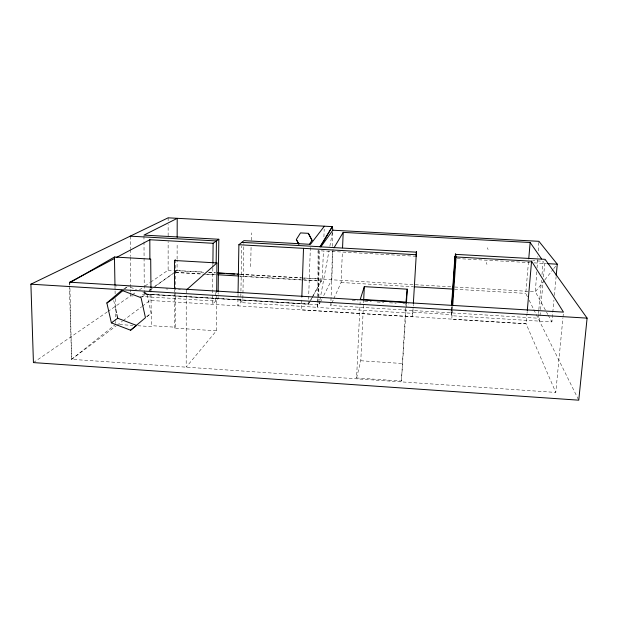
<?xml version="1.0" encoding="UTF-8"?>
<svg xmlns="http://www.w3.org/2000/svg" width="618" height="618" viewBox="0 0 618 618"><rect width="100%" height="100%" fill="white"/><g stroke="black" fill="none" stroke-linecap="round" stroke-linejoin="round"><path stroke-width="0.46" stroke-dasharray="3.09 2.32" d="M150.614 282.179L168.119 270.166L168.135 241.615M168.135 235.906L168.142 224.481M168.142 220.68L168.142 217.822M186.219 290.143L186.188 367.177L216.37 330.808L216.694 291.619M175.288 271.796L177.072 270.522L177.103 260.093M177.103 259.143L177.142 243.021M416.161 256.269L318.123 250.684L317.76 307.347L240.719 302.604L240.912 292.082M212.839 268.073L212.43 304.295L218.084 298.71L218.154 292.693M212.847 267.115L212.878 264.257M215.806 292.476L215.705 301.059L140.371 296.424L143.739 294.021L319.066 304.774L319.908 303.114M238.046 293.45L237.83 305.864L242.82 300.232L243.871 243.523M240.927 291.132L241.738 246.188M250.676 266.644L251.078 246.868M251.209 240.271L251.433 232.87M332.353 251.186L331.711 279.792L322.434 298.115M332.453 246.412L332.793 231.155M412.94 310.537L412.554 316.825L301.429 309.942L301.908 297.32M143.994 241.854L144.264 294.183L308.413 304.257L310.437 245.3M319.769 250.869L317.698 307.47L412.77 313.334M313.063 295.914L321.329 280.866L239.861 276.061M312.113 297.358L322.333 279.058L323.376 251.217M323.909 236.818L324.203 229.139M538.417 314.415L538.077 318.208L330.761 305.493L332.978 249.517M333.82 298.679L341.097 282.503L342.387 251.657M406.358 304.442L401.437 381.036L356.586 377.969L360.255 299.336M356.586 377.969L360.796 360.75L363.631 301.074M401.437 381.036L405.879 304.025M412.554 316.825L413.295 304.404M451.055 312.87L451.449 307.123M451.441 311.727L451.248 314.577L412.839 312.214M451.503 310.777L451.766 306.984M451.967 307.123L451.372 315.705L551.897 321.901L553.921 300.139M452.43 309.672L451.773 319.251L526.127 323.855L526.953 314.361M452.5 308.714L452.631 306.791M536.772 271.781L535.358 291.766L547.764 314.369M537.042 267.973L537.845 256.555M538.255 250.838L538.927 241.321M527.455 296.818L525.756 293.395L528.498 261.708M527.038 313.411L527.208 311.511M538.502 313.465L538.757 310.615M538.842 309.664L541.484 280.24M541.994 274.546L543.191 261.26L532.639 260.672M539.529 321.136L540.48 310.568M540.572 309.603L543.083 281.738M543.516 276.934L545.03 260.17M554.361 295.404L556.13 276.485M69.394 285.91L71.588 359.344L555.783 392.43L562.928 317.861M563.021 316.91L563.292 314.037M319.761 301.005L319.066 304.774L318.996 300.981M319.931 300.054L328.985 250.97M329.857 246.25L332.639 231.147M330.761 305.493L331.526 303.793M331.912 302.936L333.442 299.529M320.325 302.279L322.017 298.95M309.348 302.31L308.421 303.956L144.264 293.89L145.825 292.777M309.803 301.484L311.65 298.185M308.413 304.257L312.608 296.733M544.242 280.58L535.358 291.766L452.747 286.906M544.837 279.838L553.133 269.402M553.72 268.652L557.274 264.18M216.37 330.808L174.631 328.112L175.527 327.223L175.442 292.561M137.822 325.74L151.302 326.613L152.275 325.725L175.527 327.223M124.952 288.784L127.856 286.296M146.76 316.849L151.14 313.171L146.852 293.542L142.542 291.897M146.875 316.578L151.14 313.171M69.958 288.498L71.588 359.344L115.674 324.311M71.588 359.344L116.199 325.848M116.972 325.269L122.356 321.221M123.129 320.649L141.584 306.783M142.356 306.204L150.05 300.433L526.065 323.716L555.783 392.43M141.785 297.181L146.852 293.542M144.264 294.183L145.979 292.963M149.857 290.19L152.963 287.98M153.743 287.424L173.14 273.589M148.946 290.56L151.286 288.892M155.188 286.111L174.693 272.214M33.434 362.596L106.999 312.113M107.787 311.572L130.73 295.829L133.357 295.991M132.322 294.74L136.3 292.005M139.483 289.827L141.87 288.181M145.045 286.003L149.819 282.727M123.832 288.907L127.424 286.574L129.355 286.69M457.235 258.571L530.306 262.673M534.153 262.882L546.521 263.577M177.072 270.522L204.01 272.105M208.814 272.391L215.551 272.785M240.564 274.253L303.09 277.93M304.056 277.984L322.333 279.058M168.119 270.166L172.932 270.452M173.89 270.506L203.724 272.26M208.536 272.546L215.273 272.94M240.294 274.415L300.92 277.976M301.885 278.038L451.789 286.852M175.651 272.275L202.488 273.859M207.277 274.137L215.906 274.647M175.651 272.538L204.404 274.23M205.361 274.284L215.898 274.91M239.861 276.323L303.106 280.054M304.064 280.108L321.314 281.128M341.097 282.503L413.233 286.76M454.585 289.201L525.756 293.395M115.041 285.825L116.941 285.941M165.979 288.915L167.903 289.031M178.509 289.68L180.433 289.796M352.229 300.541L357.961 300.889M364.651 301.29L371.341 301.7M377.08 302.048L383.77 302.449M389.502 302.797L396.192 303.206M402.89 303.616L408.622 303.963M119.529 324.558L133.009 325.431M360.796 360.75L402.944 363.554M130.452 287.285L136.493 289.587M548.22 315.203L551.897 321.901M529.155 300.24L533.404 308.799M533.828 309.657L578.757 400.178M487.386 247.741L488.089 249.525M486.266 262.457L486.953 264.404M113.735 300.587L115.412 308.019M69.309 283.052L69.37 284.96M69.826 282.75L69.873 284.666M318.123 250.684L318.981 300.031M114.987 286.157L115.056 289.973M115.072 290.931L115.126 293.789M115.211 298.564L115.381 308.096M115.481 313.82L115.605 320.495M115.62 321.453L115.659 323.361M150.97 289.008L151.302 326.613M130.22 236.161L130.328 248.668M130.336 249.633L130.398 256.37M130.406 257.335L130.699 291.982M130.707 292.94L130.73 295.829M143.963 236.068L143.986 240.889M150.004 288.869L150.05 300.433M175.365 259.83L175.442 291.603M174.531 290.02L174.539 291.92M174.539 292.878L174.631 328.112"/><path stroke-width="0.93" d="M177.157 237.335L177.212 218.37L143.955 235.11L218.826 239.259L218.169 291.742M216.694 291.619L216.933 262.944L174.454 260.487L174.531 289.062M212.893 263.307L213.117 243.283L218.826 239.259M216.161 262.897L216.424 240.95L130.22 236.161M238.061 292.492L238.888 244.728L243.925 240.649L310.468 244.342L324.311 226.258M301.862 296.486L303.508 248.336L238.888 244.728M342.55 247.803L343.199 232.383L530.151 242.495L541.561 258.911M363.678 300.116L364.319 286.636L407.247 289.185L406.42 303.484M413.349 303.554L416.439 251.642L416.246 254.74L303.508 248.336M416.161 256.269L416.293 254.176M451.58 305.207L454.941 256.331L455.311 258.471M451.835 306.034L455.427 253.805L455.574 254.639M452.098 305.215L455.597 254.361L545.107 259.336L587.1 318.131L578.757 400.178L33.434 362.596L30.9 284.187L168.142 217.822L332.337 226.621L332.816 230.205L320.842 246.891M452.7 305.833L456.069 256.964L455.597 254.361M528.745 258.826L530.151 242.495M527.285 310.56L531.588 261.182L456.069 256.964M556.215 275.535L557.274 264.18L538.927 241.321L332.816 230.205M407.247 289.185L405.987 302.102L360.255 299.336L364.319 286.636M320.572 246.536L332.337 226.621L319.915 246.806L416.408 252.175M333.952 247.888L343.199 232.383M298.803 244.125L296.339 239.498L300.518 232.901L308.343 233.326L312.028 240.294L309.386 244.434M312.028 240.294L308.343 233.326M296.339 239.498L298.857 244.064M186.93 289.51L216.933 262.944M106.86 302.974L121.676 290.305L141.058 297.698L145.454 317.714L130.591 330.213L111.379 322.866L106.86 302.974L113.318 298.733L122.773 290.645M130.591 330.213L136.547 325.439L117.721 318.239L116.879 314.523M111.379 322.866L117.721 318.239M174.454 260.487L175.365 259.83M150.962 288.042L150.707 259.12L114.461 257.018L69.826 282.75L69.819 282.21L114.484 258.502M116.169 257.606L149.819 239.745L213.117 243.283M241.8 242.364L319.977 246.713M547.417 263.631L557.274 264.18M217.474 272.893L238.641 274.145M218.162 273.11L223.932 273.45M226.821 273.619L234.516 274.075M237.405 274.245L239.328 274.353M217.822 274.763L238.903 276.007M414.191 286.814L453.627 289.139M69.819 282.21L563.477 312.129L531.588 261.182M30.9 284.187L587.1 318.131M115.628 308.954L116.462 312.669M114.461 257.018L114.971 285.207M149.819 239.745L149.888 259.012"/></g></svg>
